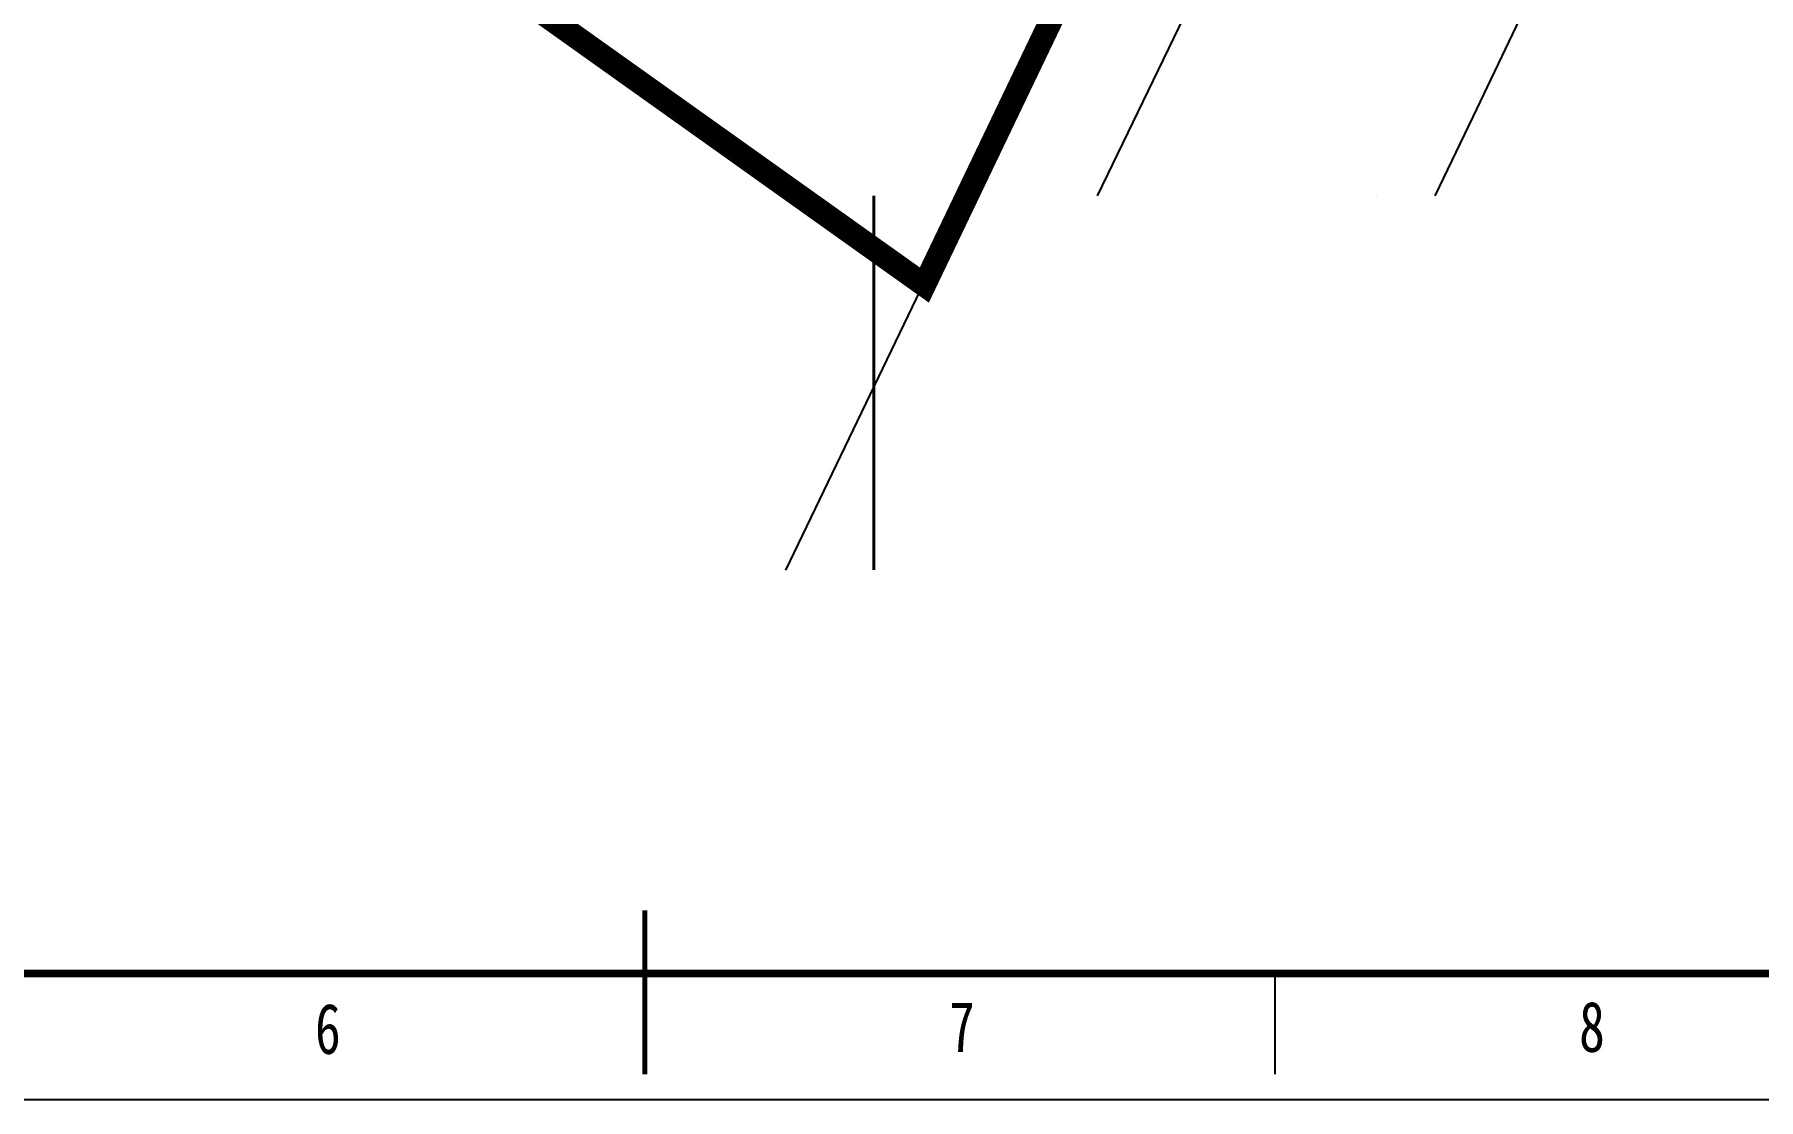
# Model space of a CAD drawing. Header units: inches. Extents: x 586089 to 586414, y 3136162 to 3136934.
# Drawn here: x 586229.5 to 586303.3, y 3136704.8 to 3136750.3 of the extents above; entities that cross this region are included whole.
import ezdxf

# ---------------------------------------------------------------- set-up
doc = ezdxf.new("R2010")
doc.units = ezdxf.units.IN
doc.header["$MEASUREMENT"] = 0
doc.linetypes.add('DASHDOT', pattern=[25.4, 12.7, -6.35, 0, -6.35])
doc.linetypes.add('DASHDOT2', pattern=[0.5, 0.25, -0.125, 0, -0.125])
for name, color, linetype in [('RD-中线', 1, 'DASHDOT'), ('RD-侧石线', 5, 'Continuous'), ('RD-红线', 7, 'Continuous'), ('图框', 7, 'Continuous')]:
    doc.layers.add(name, color=color, linetype=linetype)
doc.styles.add('图框字体', font='simhei.ttf')

# ---------------------------------------------------------------- blocks, each defined once
blk = doc.blocks.new('A2-H')
at = {"color": 0}
blk.add_line((354.5, 10), (354.5, 2), dxfattribs=at)
blk.add_lwpolyline([(0, 0), (594, 0), (594, 420), (0, 420)], close=True, dxfattribs=at)
at = {"color": 0, "const_width": 0.6}
blk.add_lwpolyline([(25, 10), (584, 10), (584, 410), (25, 410)], close=True, dxfattribs=at)
at = {"color": 0, "const_width": 0.4}
blk.add_lwpolyline([(304.5, 15), (304.5, 2)], dxfattribs=at)
at = {"style": '图框字体', "width": 0.75}
for s, p in [('6', (278.32, 3.62)), ('7', (328.64, 3.78)), ('8', (378.64, 3.78))]:
    blk.add_text(s, height=4, dxfattribs=at).set_placement(p)

msp = doc.modelspace()

# ---------------------------------------------------------------- linework, layer by layer
at = {"color": 1, "linetype": 'DASHDOT2', "ltscale": 30, "const_width": 1, "flags": 128}
msp.add_lwpolyline([(586144.366, 3136827.343), (586196.819, 3136900.906), (586307.079, 3136822.005), (586267.594, 3136739.608)], close=True, dxfattribs=at)
at = {"color": 1, "ltscale": 30, "flags": 128}
msp.add_lwpolyline([(586144.366, 3136827.343), (586196.819, 3136900.906), (586307.079, 3136822.005), (586267.594, 3136739.608)], close=True, dxfattribs=at)
at = {"layer": 'RD-中线', "flags": 128}
msp.add_lwpolyline([(586289.438, 3136743.423), (586291.075, 3136746.804), (586305.608, 3136777.324), (586320.185, 3136807.736), (586335.803, 3136840.066), (586354.858, 3136879.746), (586365.435, 3136901.835)], dxfattribs=at)
at = {"layer": 'RD-侧石线', "ltscale": 0.5}
msp.add_line((586274.995, 3136743.423), (586279.355, 3136752.43), dxfattribs=at)
at = {"layer": 'RD-红线', "linetype": 'ByBlock'}
msp.add_line((586261.676, 3136727.423), (586273.398, 3136751.819), dxfattribs=at)
at = {"layer": '图框', "ltscale": 0.1}
msp.add_line((586286.935, 3136743.423), (586286.935, 3136743.423), dxfattribs=at)
at = {"layer": '图框', "ltscale": 0.1, "const_width": 0.125, "flags": 128}
msp.add_lwpolyline([(586265.435, 3136743.423), (586265.435, 3136727.423)], dxfattribs=at)

# ---------------------------------------------------------------- block references
at = {"color": 0, "xscale": 0.5389999999999999, "yscale": 0.5389999999999999, "zscale": 0.5389999999999999}
msp.add_blockref('A2-H', (586091.515, 3136704.783), dxfattribs=at)

doc.saveas('drawing.dxf')
